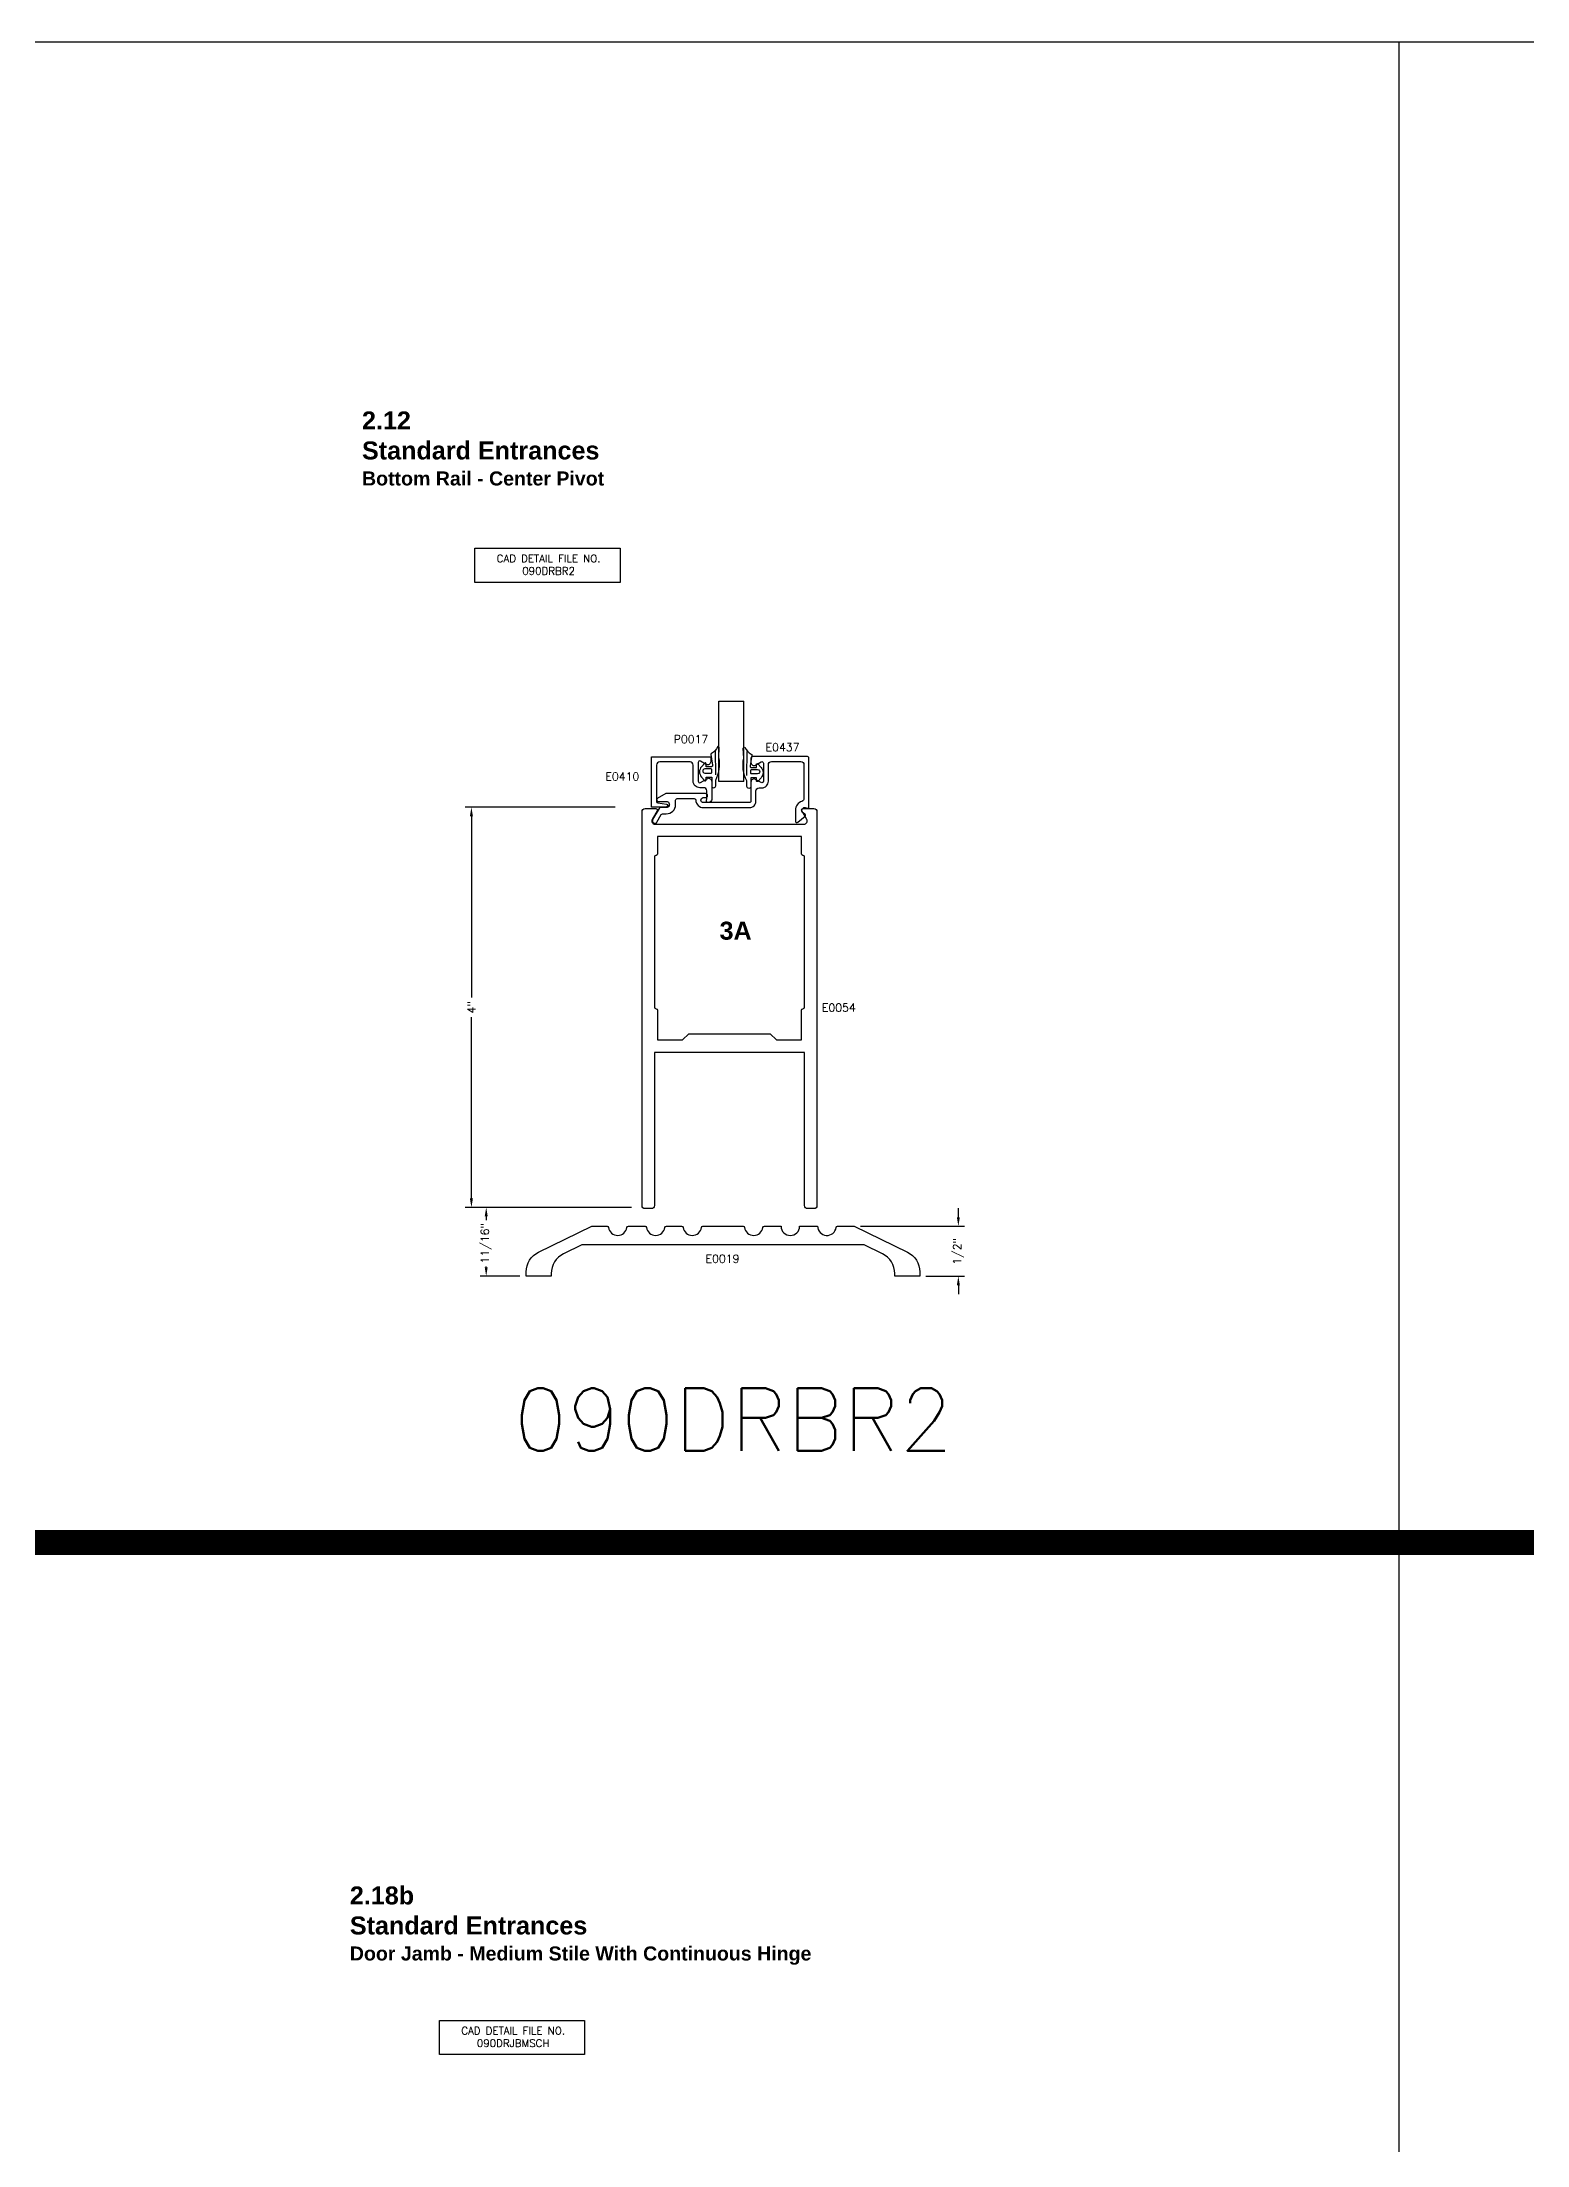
# Model space of a CAD drawing. Extents: x 0 to 130, y 0 to 90.
# Drawn here: x 14.98 to 29.83, y 68.85 to 89.88 of the extents above; entities that cross this region are included whole.
import ezdxf

# ---------------------------------------------------------------- set-up
doc = ezdxf.new("R2010")
doc.units = 0
doc.header["$MEASUREMENT"] = 0
doc.header["$PDMODE"] = 3
doc.layers.get('DEFPOINTS').update_dxf_attribs({"linetype": 'CONTINUOUS'})
for name, color, linetype in [('R-ANNO-DIMS', 3, 'CONTINUOUS'), ('R-ANNO-TEXT', 6, 'CONTINUOUS'), ('R-DET1', 4, 'CONTINUOUS'), ('R-DET2', 2, 'CONTINUOUS'), ('R-DET3', 5, 'CONTINUOUS'), ('R-OTLN', 1, 'CONTINUOUS'), ('TITLE', 7, 'CONTINUOUS')]:
    doc.layers.add(name, color=color, linetype=linetype)
doc.styles.get("Standard").update_dxf_attribs({"font": 'simplex'})
doc.dimstyles.new('1X', dxfattribs={"dimscale": 0, "dimtxt": 0.08, "dimasz": 0.09, "dimexe": 0.062, "dimexo": 0.062, "dimgap": 0.045, "dimtad": 0, "dimdec": 4, "dimzin": 4, "dimtxsty": 'STANDARD', "dimcen": 0, "dimazin": 3, "dimtp": 0.02, "dimtfac": 1, "dimtdec": 4, "dimtofl": 0, "dimtmove": 0, "dimatfit": 3, "dimtolj": 1, "dimtzin": 4})

# ---------------------------------------------------------------- blocks, each defined once
blk = doc.blocks.new('*D15')
at = {"layer": 'DEFPOINTS', "color": 0}
for p in [(20.939, 78.228), (19.423, 77.54), (19.823, 77.54)]:
    blk.add_point(p, dxfattribs=at)
at = {"layer": 'R-ANNO-DIMS', "color": 0}
for p, q in [((20.877, 78.228), (19.361, 78.228)), ((19.423, 78.138), (19.423, 78.101)), ((19.423, 77.63), (19.423, 77.638)), ((19.761, 77.54), (19.361, 77.54))]:
    blk.add_line(p, q, dxfattribs=at)
for points in [[(19.408, 78.138), (19.438, 78.138), (19.423, 78.228)], [(19.408, 77.63), (19.438, 77.63), (19.423, 77.54)]]:
    blk.add_solid(points, dxfattribs=at)
at = {"layer": 'R-ANNO-DIMS', "color": 0, "insert": (19.423, 77.869), "char_height": 0.08, "attachment_point": 5, "rotation": 90}
blk.add_mtext('\\A1;11/16"', dxfattribs=at)
blk = doc.blocks.new('*D14')
at = {"layer": 'DEFPOINTS', "color": 0}
for p in [(19.275, 82.228), (20.776, 82.228), (20.792, 78.228)]:
    blk.add_point(p, dxfattribs=at)
at = {"layer": 'R-ANNO-DIMS', "color": 0}
for p, q in [((20.714, 82.228), (19.213, 82.228)), ((19.275, 82.138), (19.275, 80.326)), ((19.275, 78.318), (19.275, 80.13)), ((20.73, 78.228), (19.213, 78.228))]:
    blk.add_line(p, q, dxfattribs=at)
for points in [[(19.26, 82.138), (19.29, 82.138), (19.275, 82.228)], [(19.26, 78.318), (19.29, 78.318), (19.275, 78.228)]]:
    blk.add_solid(points, dxfattribs=at)
at = {"layer": 'R-ANNO-DIMS', "color": 0, "insert": (19.275, 80.228), "char_height": 0.08, "attachment_point": 5, "rotation": 90}
blk.add_mtext('\\A1;4"', dxfattribs=at)
blk = doc.blocks.new('*D16')
at = {"layer": 'DEFPOINTS', "color": 0}
for p in [(23.104, 78.04), (24.146, 78.04), (23.76, 77.54)]:
    blk.add_point(p, dxfattribs=at)
at = {"layer": 'R-ANNO-DIMS', "color": 0}
for p, q in [((24.146, 78.13), (24.146, 78.22)), ((23.166, 78.04), (24.208, 78.04)), ((23.822, 77.54), (24.208, 77.54)), ((24.146, 77.45), (24.146, 77.36))]:
    blk.add_line(p, q, dxfattribs=at)
for points in [[(24.131, 78.13), (24.161, 78.13), (24.146, 78.04)], [(24.131, 77.45), (24.161, 77.45), (24.146, 77.54)]]:
    blk.add_solid(points, dxfattribs=at)
at = {"layer": 'R-ANNO-DIMS', "color": 0, "insert": (24.146, 77.788), "char_height": 0.08, "attachment_point": 5, "rotation": 90}
blk.add_mtext('\\A1;1/2"', dxfattribs=at)
blk = doc.blocks.new('S')
at = {"layer": 'R-DET2'}
for p, q in [((4.542, 7.201), (4.542, 8.004)), ((4.542, 8.004), (4.792, 8.004)), ((4.792, 7.201), (4.792, 8.004)), ((4.792, 7.201), (4.542, 7.201))]:
    blk.add_line(p, q, dxfattribs=at)
blk = doc.blocks.new('GLASS')
at = {"layer": 'R-DET2'}
blk.add_blockref('S', (-4.542, -7.201), dxfattribs=at)
blk = doc.blocks.new('QUARTER_INCH_GLASS')
at = {"layer": 'R-DET2'}
blk.add_blockref('GLASS', (0, 0), dxfattribs=at)
blk = doc.blocks.new('1-4_P0017')
at = {"layer": 'R-DET2'}
for points in [[(-0.127, 0.093), (-0.131, 0.191, -0.280474), (-0.115, 0.201, 0.169063), (-0.053, 0.132, -0.378809), (-0.045, 0.121), (-0.064, 0.016, 0.346242), (-0.054, 0), (0, 0), (0.001, 0.03, -0.608656), (0.014, 0.036), (0.047, -0.001, -0.378617), (0.047, -0.104), (0.014, -0.141, -0.608656), (0.001, -0.135), (0, -0.105), (-0.055, -0.105), (-0.055, -0.19, -1), (-0.095, -0.19), (-0.095, -0.135, -0.175364)], [(0.032, -0.051, -0.341999), (0.012, -0.066), (-0.047, -0.066, -0.414214), (-0.055, -0.058), (-0.055, -0.029, -0.414214), (-0.047, -0.021), (0.012, -0.021, -0.341999), (0.032, -0.036, -0.127017)]]:
    blk.add_lwpolyline(points, format="xyb", close=True, dxfattribs=at)
blk.add_lwpolyline([(-0.095, -0.082), (-0.094, 0.158)], dxfattribs=at)

msp = doc.modelspace()

# ---------------------------------------------------------------- linework, layer by layer
at = {"layer": 'R-ANNO-TEXT'}
for points in [[(19.310441, 84.818974), (20.7619209, 84.818974), (20.7619209, 84.4769111), (19.310441, 84.4769111)], [(18.9560051, 70.0994057), (20.407485, 70.0994057), (20.407485, 69.7573429), (18.9560051, 69.7573429)]]:
    msp.add_lwpolyline(points, close=True, dxfattribs=at)
at = {"layer": 'R-DET1'}
for points in [[(21.640069, 82.2759721, -0.4559911352), (21.625217, 82.2930725), (21.628453, 82.315972), (21.628455, 82.3930108, 0.4142135624), (21.597455, 82.4240108), (21.558643, 82.4240106, -0.4157347224), (21.493454, 82.4891589), (21.493453, 82.6499722, 0.4142135624), (21.462453, 82.6809722), (21.158456, 82.6809722, 0.4142135624), (21.127456, 82.6499722), (21.127453, 82.2862655, 0.3788668862), (21.140625, 82.2713773), (21.226282, 82.2608599, -0.9407073484), (21.224454, 82.2309719), (21.077455, 82.230972), (21.077455, 82.730972), (21.6684544, 82.730972), (21.668456, 82.6836655, -0.5773503096), (21.621956, 82.6568187), (21.565954, 82.6891505, 0.5773499476), (21.543454, 82.6761601), (21.543454, 82.4890105, 0.5773500587), (21.565954, 82.4760202), (21.6319541, 82.5141253, -0.5773539269), (21.6784545, 82.4872786), (21.6784544, 82.3069722, -0.4142112814), (21.6474544, 82.2759721), (21.640069, 82.2759721)], [(21.5949462, 82.2248487), (22.05595, 82.2248487, 0.4142135624), (22.12095, 82.2898487), (22.12095, 82.3918617, -0.4142135624), (22.15195, 82.4228617), (22.18095, 82.4228617, 0.4142135624), (22.24595, 82.4878617), (22.24595, 82.6538477, -0.4142135624), (22.27695, 82.6848477), (22.570945, 82.6848477, -0.4142135624), (22.601945, 82.6538477), (22.601945, 82.3168073, -0.3256627349), (22.5804452, 82.2872989, 0.3256627349), (22.515946, 82.1987738), (22.515946, 82.0903941, 0.6370702608), (22.5405878, 82.0789034), (22.6132289, 82.1398565, 0.4779725156), (22.612932, 82.155417), (22.5928553, 82.1709979, -0.8690679817), (22.6233664, 82.2242741), (22.6382367, 82.2183308, 0.5305087646), (22.651948, 82.2276166), (22.651948, 82.7198507, 0.4142135624), (22.636948, 82.7348507), (22.085946, 82.7348507, 0.4142135624), (22.070946, 82.7198507), (22.070946, 82.6773533, 0.5773590294), (22.1174467, 82.650507), (22.1734457, 82.6828399, -0.5773590294), (22.195946, 82.6698498), (22.195946, 82.4878627, -0.5773411719), (22.1734464, 82.4748721), (22.1174453, 82.5072023, 0.5773411719), (22.070946, 82.4803551), (22.070946, 82.2898477, -0.4142135624), (22.055946, 82.2748477), (21.5949486, 82.2748477, -1), (21.5949486, 82.3248507), (21.6169517, 82.3248507, 1), (21.6169517, 82.3648477), (21.2199486, 82.3648477), (21.1333293, 82.3148392, 0.7673308308), (21.1408292, 82.2868487), (21.2244793, 82.2868487, -1.0057039516), (21.2248309, 82.2248507), (21.1658306, 82.2248486, 0.2679461651), (21.1528406, 82.2173483), (21.0881795, 82.1053458, 0.9999753426), (21.1314782, 82.0803472), (21.1747831, 82.155349, -0.2679423533), (21.1877733, 82.1628487), (21.2248337, 82.1628487, 0.4142135624), (21.3178337, 82.2558487), (21.3178337, 82.2998487, -0.4142135624), (21.3328331, 82.3148487), (21.5049471, 82.3148487, -0.4142119352), (21.5199471, 82.2998488, 0.4142119352), (21.5949486, 82.2248477)]]:
    msp.add_lwpolyline(points, format="xyb", dxfattribs=at)
msp.add_lwpolyline([(21.9924912, 78.0403912, -0.3718251573), (22.0072912, 78.0274912, 0.8697068404), (22.1914912, 78.0274912, -0.3670786904), (22.2063912, 78.0403912), (22.3723912, 78.0403912, 1), (22.5583912, 78.0403912), (22.7383912, 78.0403912, 0.9329585603), (22.9234912, 78.0274912, -0.3670786904), (22.9383912, 78.0403912), (23.1043912, 78.0403912), (23.6379912, 77.7801912, -0.2865139243), (23.7603912, 77.5841912), (23.7603912, 77.5403912), (23.5103912, 77.5403912), (23.5103912, 77.5670912, 0.2868483927), (23.3879912, 77.7629912), (23.2036912, 77.8528912), (21.7918912, 77.8528912), (20.3801912, 77.8528912), (20.1958912, 77.7629912, 0.2868483927), (20.0734912, 77.5670912), (20.0734912, 77.5403912), (19.8233912, 77.5403912), (19.8233912, 77.5403912), (19.8233912, 77.5841912, -0.2860811879), (19.9458912, 77.7801912), (20.4793912, 78.0403912), (20.6314912, 78.0403912, -0.3737283937), (20.6463912, 78.0274912, 0.8697068404), (20.8305912, 78.0274912, -0.3718251573), (20.8453912, 78.0403912), (21.0114912, 78.0403912, -0.3718251573), (21.0262912, 78.0274912, 0.8697068404), (21.2104912, 78.0274912, -0.3670786904), (21.2253912, 78.0403912), (21.3774912, 78.0403912, -0.3718251573), (21.3922912, 78.0274912, 0.8697068404), (21.5764912, 78.0274912, -0.3670786904), (21.5913912, 78.0403912)], format="xyb", close=True, dxfattribs=at)
at = {"layer": 'R-OTLN', "linetype": 'CONTINUOUS'}
for points in [[(22.7006898, 82.2156308, -0.4142135624), (22.7316898, 82.1846308), (22.7316898, 78.2466308, -0.4129032258), (22.7006898, 78.2156308), (22.6376898, 78.2156308, -0.4129032258), (22.6066898, 78.2466308), (22.6066898, 79.7776308), (21.1066898, 79.7776308), (21.1066898, 78.2466308, -0.4129032258), (21.0756898, 78.2156308), (21.0126898, 78.2156308, -0.4129032258), (20.9816898, 78.2466308), (20.9816898, 82.1846308, -0.4142135624), (21.0126898, 82.2156308), (21.1206898, 82.2156308, -0.573734799), (21.1336898, 82.1931308), (21.0834898, 82.1061308, 0.5768466291), (21.1102898, 82.0596308), (22.6030898, 82.0596308, 0.5768466291), (22.6298898, 82.1061308), (22.5797898, 82.1930308, -0.5781738111), (22.5926898, 82.2156308)], [(22.3256898, 79.9026308), (22.5756898, 79.9026308), (22.5756898, 80.1996308, -0.4133333333), (22.5906898, 80.2146308), (22.5916898, 80.2146308, 0.4133333333), (22.6066898, 80.2296308), (22.6066898, 81.7326308, 0.4133333333), (22.5916898, 81.7476308), (22.5906898, 81.7476308, -0.4133333333), (22.5756898, 81.7626308), (22.5756898, 81.9346308), (21.1376898, 81.9346308), (21.1376898, 81.7626308, -0.4133333333), (21.1226898, 81.7476308), (21.1216898, 81.7476308, 0.4133333333), (21.1066898, 81.7326308), (21.1066898, 80.2296308, 0.4133333333), (21.1216898, 80.2146308), (21.1226898, 80.2146308, -0.4133333333), (21.1376898, 80.1996308), (21.1376898, 79.9026308), (21.3876898, 79.9026308), (21.4496898, 79.9646308), (22.2636898, 79.9646308)]]:
    msp.add_lwpolyline(points, format="xyb", close=True, dxfattribs=at)
at = {"layer": 'TITLE'}
for p, q in [((117.9080005, 89.8789502), (5.25, 89.8789502)), ((28.5517256, 89.8789502), (28.5517256, 14.8789502))]:
    msp.add_line(p, q, dxfattribs=at)
at = {"layer": 'TITLE', "const_width": 0.25}
msp.add_lwpolyline([(0.25, 74.8789502), (122.9080005, 74.8789502)], dxfattribs=at)

# ---------------------------------------------------------------- block references
at = {"layer": 'R-DET2'}
msp.add_blockref('QUARTER_INCH_GLASS', (21.7500401, 82.4848507), dxfattribs=at)
at = {"layer": 'R-DET3', "xscale": -1}
msp.add_blockref('1-4_P0017', (21.6234545, 82.6340104), dxfattribs=at)
at = {"layer": 'R-DET3'}
msp.add_blockref('1-4_P0017', (22.125946, 82.6271936), dxfattribs=at)

# ---------------------------------------------------------------- texts
at = {"layer": 'R-ANNO-TEXT'}
for s, insert, char_height, width, attachment_point in [('CAD DETAIL FILE NO.\\P090DRBR2', (20.0471232, 84.7533912), 0.075, 1.875, 2), ('{\\fArial|b1|i0|c0|p34;3A}', (22.0784619, 81.0844061, 6.2106922), 0.18, 7.44, 3), ('CAD DETAIL FILE NO.\\P090DRJBMSCH', (19.6926873, 70.033823), 0.075, 1.875, 2)]:
    msp.add_mtext(s, dxfattribs=dict(at, insert=insert, char_height=char_height, width=width, attachment_point=attachment_point))
at = {"layer": 'R-ANNO-TEXT', "char_height": 0.08}
for s, insert, attachment_point in [('\\A1;P0017', (21.6449726, 82.9093809), 6), ('\\A1;E0437', (22.5575005, 82.8283504), 6), ('\\A1;E0410', (20.9549236, 82.5360616), 6), ('E0054', (22.780896, 80.2250482), 4), ('\\A1;E0019', (21.6171334, 77.7143857), 4)]:
    msp.add_mtext(s, dxfattribs=dict(at, insert=insert, attachment_point=attachment_point))
at = {"layer": 'TITLE'}
msp.add_text('090DRBR2', height=0.625, dxfattribs=at).set_placement((19.6984119, 75.7949808))
at = {"layer": 'TITLE', "char_height": 0.18, "width": 7.44, "attachment_point": 1}
for s, insert in [('{\\fArial|b1|i0|c0|p34;2.12\\PStandard Entrances\\P\\H0.7778x;Bottom Rail - Center Pivot}', (18.1802593, 86.1858629, 6.2106922)), ('{\\fArial|b1|i0|c0|p34;2.18b\\PStandard Entrances\\P\\H0.7778x;Door Jamb - Medium Stile With Continuous Hinge}', (18.0588758, 71.4385845, 6.2106922))]:
    msp.add_mtext(s, dxfattribs=dict(at, insert=insert))

# ---------------------------------------------------------------- dimensions: what is measured, and where the dimension line sits
at = {"layer": 'R-ANNO-DIMS'}
dim = msp.add_linear_dim(base=(19.2753196, 82.2278912), p1=(20.7918909, 78.2278912), p2=(20.7758909, 82.2278912), angle=90, dimstyle='1X', override={"dimscale": 1, "dimpost": '"'}, dxfattribs=at)
dim.commit()
dim.dimension.update_dxf_attribs({"geometry": '*D14', "text_midpoint": (19.2753196, 80.2278912)})
for base, p1, p2, picture, middle in [((19.4225699, 77.5403912), (20.9391412, 78.2278912), (19.8233912, 77.5403912), '*D15', (19.4225699, 77.8693882)), ((24.1462848, 78.0403912), (23.7603912, 77.5403912), (23.1043912, 78.0403912), '*D16', (24.1462848, 77.7878653))]:
    dim = msp.add_linear_dim(base=base, p1=p1, p2=p2, angle=90, dimstyle='1X', override={"dimscale": 1, "dimpost": '"'}, dxfattribs=at)
    dim.commit()
    dim.dimension.update_dxf_attribs({"geometry": picture, "text_midpoint": middle, "dimtype": 160})

doc.saveas('drawing.dxf')
